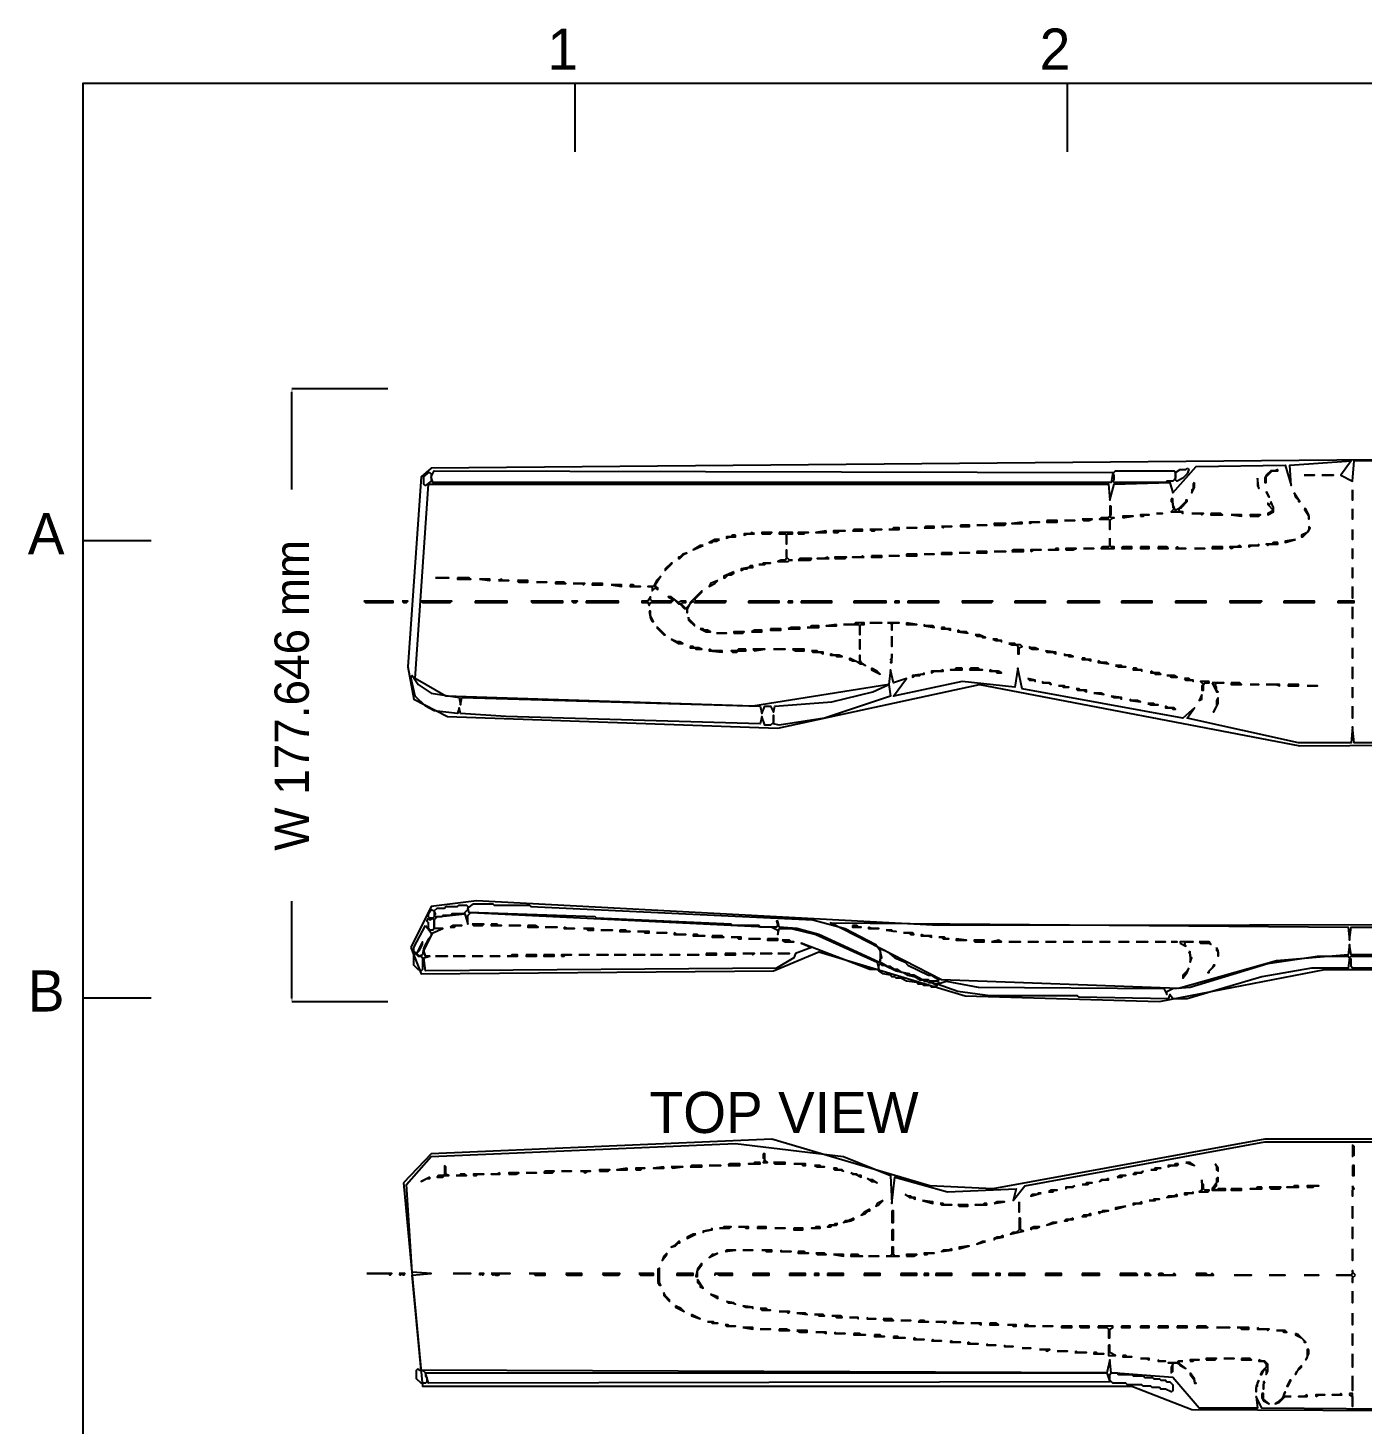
# Model space of a CAD drawing. Header units: millimetres. Extents: x 1 to 292, y 4 to 209.
# Drawn here: x 1 to 98.2, y 107.3 to 209 of the extents above; entities that cross this region are included whole.
import ezdxf

# ---------------------------------------------------------------- set-up
doc = ezdxf.new("R2010")
doc.units = ezdxf.units.MM
for name, color, linetype in [('BORDER', 7, 'Continuous'), ('DIMENSIONS', 2, 'Continuous'), ('RASTER_TRACE', 7, 'Continuous'), ('TEXT', 7, 'Continuous')]:
    doc.layers.add(name, color=color, linetype=linetype)
doc.dimstyles.get("Standard").update_dxf_attribs({"dimtxt": 2.5, "dimasz": 2.5, "dimexe": 1.25, "dimexo": 0.625, "dimtad": 1, "dimtxsty": 'Standard', "dimcen": 2.5, "dimazin": 3, "dimtfac": 1, "dimtmove": 0, "dimatfit": 3, "dimarcsym": 0})

# ---------------------------------------------------------------- blocks, each defined once
blk = doc.blocks.new('_CLOSEDFILLED')
at = {"color": 0, "linetype": 'ByBlock'}
blk.add_solid([(-1, 0.16), (0, 0), (-1, -0.16)], dxfattribs=at)
blk = doc.blocks.new('*D2')
for p, q in [((27.24975, 182.7315), (20.24975, 182.7315)), ((20.24975, 175.3875), (20.24975, 182.4815)), ((20.24975, 138.2935), (20.24975, 145.3875)), ((27.24975, 138.0435), (20.24975, 138.0435))]:
    blk.add_line(p, q)
at = {"layer": 'Defpoints'}
for p in [(27.24975, 182.7315), (20.24975, 138.0435), (27.24975, 138.0435)]:
    blk.add_point(p, dxfattribs=at)
at = {"layer": 'DIMENSIONS', "xscale": 0.25, "yscale": 0.25}
for p, rotation in [((20.24975, 182.7315), 90), ((20.24975, 138.0435), 270)]:
    blk.add_blockref('_CLOSEDFILLED', p, dxfattribs=dict(at, rotation=rotation))
at = {"layer": 'DIMENSIONS', "insert": (20.24975, 160.3875), "char_height": 2.5, "attachment_point": 5, "rotation": 90}
blk.add_mtext('W 177.646 mm', dxfattribs=at)

msp = doc.modelspace()

# ---------------------------------------------------------------- linework, layer by layer
at = {"layer": 'BORDER'}
for p, q in [((40.875, 205), (40.875, 200)), ((76.75, 205), (76.75, 200)), ((5, 171.667), (10, 171.667)), ((5, 138.333), (10, 138.333))]:
    msp.add_line(p, q, dxfattribs=at)
msp.add_lwpolyline([(5, 5), (292, 5), (292, 205), (5, 205), (5, 5)], dxfattribs=at)
at = {"layer": 'RASTER_TRACE'}
for points in [[(28.699, 162.462), (29.126, 160.117), (31.577, 158.837), (55.666, 157.985), (70.376, 161.182), (93.719, 156.706), (207.023, 157.452), (208.089, 173.867), (206.704, 176.638), (204.145, 177.704), (183.893, 177.704), (172.915, 173.334), (168.651, 173.014), (153.729, 175.572), (146.8, 177.704), (115.996, 177.704), (115.889, 179.303), (115.676, 177.704), (30.405, 176.958), (29.659, 176.318)], [(30.298, 176.638), (30.405, 176.531), (30.405, 175.998), (29.978, 175.679), (29.872, 175.785), (29.872, 176.318), (30.192, 176.638)], [(30.405, 176.318), (30.618, 176.744), (80.075, 176.638), (79.969, 175.892), (30.511, 175.892)], [(80.075, 176.531), (80.289, 176.744), (84.552, 176.744), (84.659, 176.638), (84.659, 176.212), (84.446, 175.998), (84.019, 175.998), (83.913, 175.892), (80.182, 175.892), (80.075, 175.998), (80.182, 176.105), (80.182, 176.425)], [(85.511, 176.958), (85.618, 176.851), (85.511, 176.531), (85.192, 176.212), (84.765, 175.998), (84.659, 176.105), (84.659, 176.638), (84.979, 176.851), (85.405, 176.851)], [(90.628, 176.212), (90.628, 175.679), (90.734, 175.465)], [(92.12, 176.851), (91.907, 176.744), (91.587, 176.744), (91.267, 176.425), (91.161, 176.212), (91.161, 175.892), (91.267, 175.892), (91.267, 176.318), (91.694, 176.744), (92.12, 176.744)], [(94.039, 176.425), (94.785, 176.425)], [(95.318, 176.425), (96.17, 176.425)], [(86.044, 175.892), (85.938, 175.785), (85.938, 175.465), (85.831, 175.359), (85.831, 175.146), (86.044, 175.572)], [(91.267, 175.252), (91.48, 174.826)], [(93.293, 175.146), (93.399, 174.826), (93.612, 174.613), (93.612, 174.506), (93.719, 174.506)], [(97.556, 175.359), (97.556, 174.613)], [(79.969, 174.186), (79.862, 174.186), (79.862, 173.44), (79.756, 173.334), (79.223, 173.334), (79.116, 173.227), (79.756, 173.227), (79.862, 173.12), (79.862, 172.481), (79.862, 173.12), (80.075, 173.334), (80.182, 173.334), (79.969, 173.334), (79.862, 173.44), (79.969, 173.547)], [(84.339, 174.719), (84.339, 174.506), (84.446, 174.4), (84.446, 174.08), (84.552, 173.973), (84.339, 173.76), (85.085, 173.76), (85.192, 173.653), (85.192, 173.76), (84.979, 173.76), (84.872, 173.973), (85.085, 174.08), (85.511, 174.506), (85.511, 174.613), (85.405, 174.613), (85.405, 174.506), (84.872, 173.973), (84.659, 173.867), (84.446, 174.293), (84.446, 174.719)], [(91.587, 174.506), (91.587, 174.4), (91.48, 174.293), (91.374, 174.4), (91.374, 174.293), (91.8, 173.867), (91.374, 173.653), (91.374, 173.547), (91.8, 173.76), (91.8, 174.08)], [(75.279, 173.12), (75.279, 173.014), (76.025, 173.014), (76.025, 173.12)], [(76.558, 173.12), (77.304, 173.12)], [(77.837, 173.227), (77.944, 173.12), (78.37, 173.12), (78.583, 173.227)], [(80.822, 173.334), (81.568, 173.44), (80.822, 173.44)], [(82.101, 173.44), (82.314, 173.44), (82.42, 173.547), (82.74, 173.547), (82.101, 173.547)], [(83.273, 173.653), (83.699, 173.653)], [(85.831, 173.653), (86.471, 173.653), (86.577, 173.547), (86.684, 173.653)], [(87.217, 173.653), (87.217, 173.547), (88.07, 173.547), (87.963, 173.653)], [(88.709, 173.547), (89.455, 173.44), (89.455, 173.547)], [(90.095, 173.44), (90.734, 173.44), (90.841, 173.547), (90.095, 173.547)], [(94.039, 173.973), (94.358, 173.44), (94.358, 173.227), (94.358, 173.547), (94.145, 173.973)], [(97.556, 173.973), (97.556, 173.227)], [(52.575, 172.055), (52.362, 172.055), (52.256, 171.948), (51.936, 171.948), (51.936, 171.841), (52.149, 171.948), (52.575, 171.948)], [(53.961, 172.161), (53.748, 172.268), (53.641, 172.161), (53.215, 172.161), (53.215, 172.055), (53.428, 172.161)], [(54.494, 172.161), (55.134, 172.161), (55.24, 172.268), (54.494, 172.268)], [(55.773, 172.268), (55.773, 172.161), (56.199, 172.161), (56.306, 172.055), (56.306, 171.415), (56.306, 172.055), (56.413, 172.161), (56.732, 172.161), (56.732, 172.268)], [(57.159, 172.161), (57.585, 172.161), (57.692, 172.268), (57.905, 172.268), (57.159, 172.268)], [(59.184, 172.374), (58.438, 172.268), (59.184, 172.268)], [(59.717, 172.268), (60.037, 172.268), (60.143, 172.374), (60.57, 172.374), (59.717, 172.374)], [(61.103, 172.374), (61.849, 172.374), (61.849, 172.481), (61.209, 172.481)], [(62.382, 172.481), (62.488, 172.374), (62.701, 172.374), (62.808, 172.481), (63.234, 172.481)], [(63.767, 172.481), (64.513, 172.481), (64.513, 172.587), (64.087, 172.587), (63.98, 172.481)], [(65.046, 172.587), (65.792, 172.587)], [(66.325, 172.587), (67.072, 172.587), (67.072, 172.694), (66.432, 172.694)], [(67.604, 172.694), (67.711, 172.587), (67.818, 172.694), (68.351, 172.694)], [(68.99, 172.801), (68.99, 172.694), (69.63, 172.694), (69.63, 172.801)], [(70.163, 172.801), (70.909, 172.801)], [(71.442, 172.801), (72.188, 172.801), (72.294, 172.907), (71.442, 172.907)], [(73.467, 173.014), (72.721, 172.907), (73.467, 172.907)], [(74, 172.907), (74.213, 173.014), (74.746, 173.014), (74, 173.014)], [(94.358, 172.694), (94.358, 172.481), (94.252, 172.268), (93.825, 172.055), (93.825, 171.948), (93.932, 171.948), (94.358, 172.374), (94.465, 172.587)], [(97.556, 172.481), (97.556, 171.735)], [(50.23, 171.308), (50.017, 171.308), (49.484, 170.989)], [(51.403, 171.735), (51.083, 171.735), (50.657, 171.522), (50.87, 171.522), (50.977, 171.628), (51.19, 171.628)], [(76.132, 171.095), (75.918, 171.095), (75.812, 170.989), (75.386, 170.989), (76.132, 170.989)], [(76.665, 170.989), (77.198, 170.989), (77.411, 171.095), (76.665, 171.095)], [(77.944, 171.095), (78.69, 171.095)], [(79.862, 171.841), (79.862, 171.308), (79.756, 171.202), (79.329, 171.202), (79.223, 171.095), (80.182, 171.095), (80.182, 171.202), (79.969, 171.202), (79.862, 171.308)], [(80.715, 171.095), (81.461, 171.095), (81.461, 171.202), (80.822, 171.202)], [(82.101, 171.202), (82.101, 171.095), (82.74, 171.095), (82.74, 171.202)], [(83.38, 171.202), (83.38, 171.095), (84.126, 171.095), (84.019, 171.202)], [(84.659, 171.095), (85.405, 171.095), (84.872, 171.095), (84.765, 171.202)], [(86.044, 171.095), (86.791, 171.095)], [(87.324, 171.202), (87.324, 171.095), (88.07, 171.095), (88.07, 171.202)], [(89.455, 171.202), (89.349, 171.308), (89.136, 171.202), (88.603, 171.202), (88.709, 171.095), (88.922, 171.202)], [(90.734, 171.415), (90.628, 171.308), (89.988, 171.308), (89.988, 171.202), (90.201, 171.308), (90.734, 171.308)], [(92.12, 171.522), (91.8, 171.522), (91.694, 171.415), (91.267, 171.415), (91.374, 171.308), (91.48, 171.415), (92.12, 171.415)], [(93.399, 171.735), (92.653, 171.628), (92.653, 171.522)], [(97.556, 171.095), (97.556, 170.349)], [(47.992, 170.029), (47.885, 170.029), (47.459, 169.603), (47.459, 169.496)], [(49.058, 170.775), (48.738, 170.669), (48.525, 170.456), (48.418, 170.456), (48.418, 170.349), (48.525, 170.349), (48.845, 170.669)], [(54.281, 169.923), (54.707, 169.923), (54.814, 170.029), (55.134, 170.029), (54.601, 170.029), (54.494, 169.923)], [(56.732, 170.243), (56.519, 170.243), (56.306, 170.456), (56.306, 170.989), (56.306, 170.349), (56.199, 170.243), (55.88, 170.243), (55.666, 170.136), (56.413, 170.136), (56.519, 170.243)], [(57.159, 170.243), (58.011, 170.243), (58.118, 170.349), (57.265, 170.349)], [(59.397, 170.349), (59.291, 170.456), (59.077, 170.349), (58.544, 170.349)], [(59.823, 170.349), (60.57, 170.349), (60.676, 170.456), (59.823, 170.456)], [(61.955, 170.456), (61.849, 170.562), (61.742, 170.456), (61.103, 170.456)], [(62.488, 170.562), (62.488, 170.456), (63.234, 170.456), (63.234, 170.562)], [(63.767, 170.562), (64.513, 170.562)], [(65.046, 170.669), (65.046, 170.562), (65.792, 170.562), (65.792, 170.669)], [(66.325, 170.669), (67.072, 170.669)], [(67.604, 170.775), (67.604, 170.669), (68.351, 170.669), (68.351, 170.775)], [(68.884, 170.775), (69.63, 170.775)], [(70.163, 170.882), (70.163, 170.775), (70.909, 170.775), (70.909, 170.882)], [(71.442, 170.882), (72.294, 170.882)], [(72.721, 170.882), (73.573, 170.882), (73.573, 170.989), (72.827, 170.989)], [(74.106, 170.882), (74.32, 170.989), (74.853, 170.989), (74.106, 170.989)], [(47.139, 169.07), (46.82, 168.75), (46.606, 168.324), (46.18, 168.324), (46.393, 168.324), (46.5, 168.217), (46.5, 168.004), (46.713, 168.217), (46.926, 168.111), (46.926, 168.217), (46.82, 168.217), (46.713, 168.431)], [(52.469, 169.39), (51.723, 169.07), (51.723, 168.963), (51.829, 168.963), (52.042, 169.177), (52.256, 169.177), (52.469, 169.283)], [(53.854, 169.816), (53.641, 169.816), (53.535, 169.71), (53.002, 169.603), (53.002, 169.496), (53.215, 169.603), (53.428, 169.603), (53.535, 169.71), (53.854, 169.71)], [(97.556, 169.71), (97.556, 168.963)], [(30.725, 168.963), (31.684, 168.963)], [(32.323, 168.963), (32.323, 168.857), (33.283, 168.857), (33.176, 168.963)], [(33.922, 168.857), (34.668, 168.75), (34.668, 168.857)], [(35.308, 168.75), (36.054, 168.75), (35.628, 168.75), (35.521, 168.857)], [(36.694, 168.75), (36.8, 168.644), (37.44, 168.644), (37.44, 168.75)], [(38.079, 168.644), (38.825, 168.644)], [(39.465, 168.644), (39.465, 168.537), (40.211, 168.537), (40.104, 168.644)], [(40.744, 168.537), (41.383, 168.537), (41.49, 168.431), (41.597, 168.537)], [(42.13, 168.537), (42.13, 168.431), (42.876, 168.431), (42.876, 168.537)], [(43.515, 168.431), (44.261, 168.324), (44.261, 168.431)], [(44.901, 168.431), (44.901, 168.324), (45.647, 168.324), (45.221, 168.324), (45.114, 168.431)], [(51.936, 167.258), (49.697, 167.258), (49.591, 167.365), (50.124, 167.898), (50.124, 168.004), (49.271, 167.151), (49.271, 167.045), (48.951, 166.725), (48.632, 167.045), (48.738, 167.151), (48.951, 167.151), (48.951, 167.258), (48.632, 167.258), (48.418, 167.151), (47.885, 167.578), (47.672, 167.578), (47.992, 167.365), (47.885, 167.258), (46.5, 167.258), (46.393, 167.365), (46.393, 167.578), (46.18, 167.258), (45.754, 167.258), (45.754, 167.151), (46.18, 167.151), (46.287, 166.938), (46.393, 167.151), (47.885, 167.151), (48.099, 167.365), (48.418, 167.045), (48.525, 167.045), (48.845, 166.725), (48.951, 166.725), (49.058, 166.618), (49.058, 166.405), (49.058, 166.618), (49.271, 167.045), (49.484, 167.258), (49.591, 167.151), (51.829, 167.151)], [(51.296, 168.75), (50.763, 168.537), (50.657, 168.324), (51.083, 168.537)], [(97.556, 168.324), (97.556, 167.471)], [(25.502, 167.258), (25.608, 167.151), (27.633, 167.151), (27.633, 167.258)], [(28.273, 167.258), (28.38, 167.151), (28.593, 167.151), (28.699, 167.258)], [(29.659, 167.258), (29.765, 167.151), (31.79, 167.151), (31.897, 167.258)], [(33.602, 167.258), (33.602, 167.151), (35.947, 167.151), (35.947, 167.258)], [(37.653, 167.258), (37.759, 167.151), (39.998, 167.151), (39.998, 167.258)], [(40.637, 167.258), (40.744, 167.151), (40.957, 167.151), (41.064, 167.258)], [(41.703, 167.258), (41.703, 167.151), (44.048, 167.151), (44.048, 167.258)], [(53.535, 167.258), (53.535, 167.151), (55.773, 167.151), (55.773, 167.258)], [(56.413, 167.258), (56.413, 167.151), (56.732, 167.151), (56.732, 167.258)], [(57.372, 167.258), (57.372, 167.151), (59.61, 167.151), (59.61, 167.258)], [(61.209, 167.258), (61.209, 167.151), (63.554, 167.151), (63.554, 167.258)], [(64.194, 167.258), (64.194, 167.151), (64.513, 167.151), (64.513, 167.258)], [(65.153, 167.258), (65.153, 167.151), (67.391, 167.151), (67.391, 167.258)], [(69.097, 167.151), (71.229, 167.151), (71.335, 167.258), (69.097, 167.258)], [(72.934, 167.258), (72.934, 167.151), (75.172, 167.151), (75.172, 167.258)], [(76.771, 167.258), (76.771, 167.151), (79.116, 167.151), (79.116, 167.258)], [(80.715, 167.258), (80.715, 167.151), (82.953, 167.151), (82.953, 167.258)], [(84.659, 167.258), (84.659, 167.151), (86.897, 167.151), (86.897, 167.258)], [(88.603, 167.151), (90.841, 167.151), (90.948, 167.258), (88.603, 167.258)], [(92.546, 167.258), (92.546, 167.151), (94.785, 167.151), (94.785, 167.258)], [(96.49, 167.258), (96.49, 167.151), (97.663, 167.151), (97.663, 167.258)], [(46.287, 166.512), (46.393, 165.979), (46.5, 165.766), (46.606, 165.766), (46.393, 166.192), (46.393, 166.512)], [(49.165, 166.086), (49.165, 165.872), (49.591, 165.446), (49.591, 165.553), (49.165, 165.979)], [(97.556, 166.832), (97.556, 165.979)], [(46.82, 165.339), (47.353, 164.806), (47.459, 164.806), (46.926, 165.339)], [(50.017, 165.233), (50.444, 165.02), (50.763, 165.02), (50.55, 165.126), (50.337, 165.126), (50.23, 165.233)], [(51.19, 164.913), (51.936, 164.913)], [(52.469, 164.913), (53.108, 164.913), (53.215, 165.02), (52.469, 165.02)], [(53.748, 165.02), (54.494, 165.02), (54.494, 165.126), (53.961, 165.126)], [(55.134, 165.233), (55.134, 165.126), (55.88, 165.126), (55.88, 165.233)], [(56.413, 165.233), (57.265, 165.233), (57.265, 165.339), (56.626, 165.339)], [(57.798, 165.339), (58.651, 165.339), (58.651, 165.446), (58.118, 165.446), (58.011, 165.339)], [(59.93, 165.553), (59.184, 165.446), (59.93, 165.446)], [(60.463, 165.553), (61.529, 165.553), (61.635, 165.446), (61.635, 164.806), (61.635, 165.446), (61.742, 165.553), (61.955, 165.553), (61.955, 165.659), (61.316, 165.659), (61.209, 165.553)], [(62.382, 165.659), (63.234, 165.659)], [(63.661, 165.659), (63.874, 165.659), (63.98, 165.553), (63.98, 165.126), (63.98, 165.553), (64.087, 165.659), (64.513, 165.659)], [(65.046, 165.659), (65.046, 165.553), (65.792, 165.553)], [(66.325, 165.553), (66.325, 165.446), (67.072, 165.339), (66.965, 165.446), (66.432, 165.446)], [(67.604, 165.339), (67.604, 165.233), (68.031, 165.233), (68.244, 165.126), (68.244, 165.233), (67.924, 165.233), (67.818, 165.339)], [(68.777, 165.126), (68.777, 165.02), (69.523, 164.913), (69.416, 165.02), (68.99, 165.02)], [(97.556, 165.339), (97.556, 164.593)], [(47.885, 164.487), (48.418, 164.167), (48.738, 164.167), (48.525, 164.274), (48.312, 164.274)], [(49.271, 163.954), (49.271, 163.847), (49.591, 163.847), (49.697, 163.741), (50.124, 163.741), (49.911, 163.847), (49.591, 163.847), (49.484, 163.954)], [(61.635, 164.487), (61.635, 163.741)], [(63.98, 164.7), (63.98, 163.954)], [(70.056, 164.806), (70.163, 164.7), (70.482, 164.7), (70.589, 164.593), (70.802, 164.593), (70.376, 164.806)], [(71.335, 164.487), (71.548, 164.38), (71.868, 164.38), (71.975, 164.274), (71.975, 164.38), (71.761, 164.38), (71.655, 164.487)], [(72.508, 164.167), (72.721, 164.06), (73.041, 164.06), (73.147, 163.954), (73.147, 163.421), (73.254, 163.421), (73.254, 163.847), (73.467, 163.954), (73.36, 164.06), (73.041, 164.06), (72.934, 164.167)], [(74, 163.954), (74, 163.847), (74.213, 163.741), (74.639, 163.741), (74.426, 163.847), (74.106, 163.847)], [(50.657, 163.741), (50.657, 163.634), (51.616, 163.527), (51.616, 163.634), (50.87, 163.634)], [(53.322, 163.741), (52.789, 163.741), (52.682, 163.634), (52.256, 163.634), (52.362, 163.527), (52.682, 163.527), (52.789, 163.634), (53.322, 163.634)], [(53.854, 163.741), (53.961, 163.634), (54.707, 163.741)], [(55.347, 163.741), (56.199, 163.741)], [(56.732, 163.741), (56.946, 163.634), (57.585, 163.634), (57.585, 163.741)], [(58.118, 163.634), (58.225, 163.527), (58.758, 163.527), (58.971, 163.421), (58.971, 163.527), (58.651, 163.527), (58.544, 163.634)], [(59.504, 163.421), (59.504, 163.314), (59.823, 163.314), (59.93, 163.208), (60.356, 163.208), (60.143, 163.314), (59.717, 163.314)], [(60.889, 163.101), (60.889, 162.994), (61.103, 162.888), (61.316, 162.888), (61.635, 162.675), (61.849, 162.675), (62.062, 162.568), (61.742, 162.781), (61.635, 162.994), (61.635, 163.314), (61.635, 162.888), (61.529, 162.781)], [(63.98, 163.421), (63.98, 163.101), (63.874, 162.994), (63.98, 162.888), (63.874, 162.781), (63.98, 162.781)], [(75.172, 163.634), (75.279, 163.527), (75.705, 163.527), (75.918, 163.421), (75.918, 163.527)], [(76.558, 163.421), (76.558, 163.314), (76.771, 163.314), (76.878, 163.208), (77.198, 163.208), (76.984, 163.314), (76.665, 163.314)], [(77.837, 163.101), (77.837, 162.994), (78.263, 162.994), (78.477, 162.888), (78.477, 162.994), (78.157, 162.994), (78.05, 163.101)], [(79.01, 162.888), (79.01, 162.781), (79.756, 162.675), (79.649, 162.781), (79.223, 162.781)], [(97.556, 163.847), (97.556, 163.101)], [(62.488, 162.355), (62.488, 162.248), (63.128, 161.929), (62.915, 162.142)], [(66.325, 162.035), (66.219, 161.929), (65.473, 161.822), (65.473, 161.715), (65.686, 161.822), (66.006, 161.822), (66.112, 161.929), (66.325, 161.929)], [(67.711, 162.248), (67.498, 162.142), (66.858, 162.142), (66.858, 162.035), (67.072, 162.142), (67.711, 162.142)], [(69.097, 162.355), (68.67, 162.355), (68.564, 162.248), (68.244, 162.248), (69.097, 162.248)], [(69.63, 162.248), (70.589, 162.248), (70.376, 162.248), (70.269, 162.355), (69.736, 162.355)], [(71.122, 162.248), (71.122, 162.142), (71.548, 162.142), (71.655, 162.035), (71.975, 162.035), (71.761, 162.142), (71.335, 162.142)], [(80.289, 162.568), (80.502, 162.462), (81.035, 162.462), (80.822, 162.462), (80.715, 162.568)], [(81.568, 162.355), (81.568, 162.248), (82.101, 162.248), (82.207, 162.142), (82.207, 162.248), (81.887, 162.248), (81.781, 162.355)], [(82.847, 162.142), (82.847, 162.035), (83.06, 162.035), (83.167, 161.929), (83.593, 161.929), (83.486, 162.035), (83.06, 162.035)], [(97.556, 162.462), (97.556, 161.609)], [(28.913, 161.715), (29.019, 161.822), (29.445, 161.182), (30.405, 160.543), (32.43, 160.223), (32.537, 159.69), (32.643, 160.223), (54.387, 159.584), (54.494, 159.051), (54.707, 159.584), (55.134, 159.584), (55.347, 159.157), (55.453, 159.584), (59.61, 159.903), (62.595, 160.649), (63.767, 161.182), (63.874, 160.33), (59.077, 158.731), (55.773, 158.198), (55.347, 158.305), (55.347, 158.944), (55.347, 158.411), (55.134, 158.198), (54.707, 158.198), (54.494, 158.837), (54.387, 158.305), (35.841, 158.837), (32.537, 159.051), (32.43, 159.477), (32.323, 159.051), (30.618, 159.264), (29.978, 159.584), (29.232, 160.33)], [(73.893, 161.609), (74, 161.502), (74.32, 161.502), (74.426, 161.396), (74.426, 161.502)], [(74.959, 161.396), (74.959, 161.289), (75.386, 161.289), (75.599, 161.182), (75.492, 161.289), (75.066, 161.289)], [(76.132, 161.076), (76.345, 161.076), (76.451, 160.969), (76.878, 160.969), (76.665, 160.969), (76.558, 161.076)], [(77.411, 160.863), (77.517, 160.756), (77.944, 160.756), (78.157, 160.649), (78.157, 160.756), (77.73, 160.756), (77.624, 160.863)], [(84.019, 161.822), (84.232, 161.822), (84.339, 161.715), (84.765, 161.715), (84.552, 161.822)], [(85.298, 161.609), (85.405, 161.502), (85.831, 161.502), (85.938, 161.396), (85.938, 161.502), (85.725, 161.502), (85.618, 161.609)], [(87.11, 161.396), (86.471, 161.396), (86.684, 161.182), (86.577, 161.076), (86.577, 160.756), (86.684, 160.756), (86.684, 161.182), (86.791, 161.289), (87.11, 161.289)], [(87.324, 161.289), (87.643, 160.649), (87.75, 160.649), (87.643, 160.756), (87.643, 160.969), (87.537, 161.182), (87.643, 161.289), (88.176, 161.289)], [(88.709, 161.289), (88.709, 161.182), (89.455, 161.182), (89.349, 161.289)], [(90.095, 161.182), (90.734, 161.182)], [(91.267, 161.182), (92.013, 161.182), (92.227, 161.076), (92.227, 161.182)], [(92.866, 161.182), (92.866, 161.076), (93.612, 161.076), (93.612, 161.182)], [(94.252, 161.076), (94.998, 161.076)], [(97.556, 160.969), (97.556, 160.223)], [(78.69, 160.543), (79.436, 160.436), (79.223, 160.543)], [(79.969, 160.33), (80.182, 160.223), (80.608, 160.223), (80.715, 160.117), (80.715, 160.223)], [(81.355, 160.117), (81.355, 160.01), (82.101, 159.903), (81.887, 160.01), (81.461, 160.01)], [(86.577, 160.436), (86.364, 160.01), (86.577, 160.117)], [(87.75, 160.223), (87.643, 160.01), (87.643, 159.584), (87.43, 159.157), (87.75, 159.797)], [(82.634, 159.797), (82.847, 159.69), (83.38, 159.69), (83.167, 159.69), (83.06, 159.797)], [(83.913, 159.584), (83.913, 159.477), (84.339, 159.477), (84.446, 159.37), (84.659, 159.37), (84.552, 159.477), (84.126, 159.477)], [(97.556, 159.584), (97.556, 158.731)], [(28.913, 141.996), (29.659, 140.078), (55.347, 140.291), (58.651, 141.677), (69.31, 138.479), (83.486, 138.053), (95.531, 140.398), (114.077, 140.398), (115.783, 139.438), (144.669, 140.398), (150.531, 138.479), (207.876, 139.225), (207.769, 144.341), (206.917, 144.981), (185.492, 144.981), (177.605, 142.742), (157.992, 143.702), (67.391, 143.595), (33.709, 145.407), (30.405, 144.981)], [(29.872, 141.783), (30.511, 143.062), (31.258, 143.382), (30.618, 143.382), (30.618, 144.022), (30.831, 144.235), (32.856, 144.448), (33.07, 143.702), (33.07, 144.341), (33.283, 144.554), (55.24, 143.489), (55.666, 143.275), (55.666, 142.956), (55.773, 143.382), (56.626, 143.382), (58.438, 142.956), (62.915, 140.93), (63.021, 140.398), (62.382, 140.398), (57.372, 142.316), (58.118, 141.996), (56.946, 141.57), (56.839, 141.25), (55.56, 140.504), (29.978, 140.291), (29.872, 141.25), (30.298, 141.357), (29.978, 141.357)], [(30.405, 144.768), (30.618, 144.661), (30.618, 144.235), (30.511, 144.128), (30.298, 144.128), (30.192, 144.235), (30.192, 144.448)], [(33.07, 144.981), (33.07, 144.768), (32.75, 144.448), (31.897, 144.448), (31.79, 144.341), (31.258, 144.341), (31.151, 144.235), (30.725, 144.235), (30.618, 144.341), (30.725, 144.448), (30.618, 144.661), (30.831, 144.874), (31.364, 144.874), (31.471, 144.981), (32.323, 144.981), (32.43, 145.087), (32.963, 145.087)], [(33.07, 144.874), (33.496, 145.194), (34.882, 145.194), (34.988, 145.087), (37.546, 145.087), (37.653, 144.981), (58.225, 144.022), (60.57, 143.382), (62.808, 142.21), (63.128, 141.783), (63.128, 141.037), (63.021, 140.93), (58.651, 142.956), (57.052, 143.382), (55.773, 143.489), (55.666, 143.915), (55.56, 143.915), (55.666, 143.595), (55.56, 143.489), (54.387, 143.489), (54.281, 143.595), (52.362, 143.595), (52.256, 143.702), (42.449, 144.128), (42.343, 144.235), (33.176, 144.554)], [(29.978, 143.595), (30.405, 143.062), (30.405, 142.849), (30.192, 142.636), (29.872, 141.996), (29.765, 141.463), (29.552, 141.357), (29.339, 141.57), (29.552, 141.783), (29.765, 142.21), (29.765, 142.423), (29.339, 141.57), (29.126, 141.677), (29.126, 141.996)], [(30.192, 144.128), (30.298, 144.022), (30.511, 144.128), (30.618, 144.022), (30.618, 143.382), (30.511, 143.275), (30.298, 143.275), (30.192, 143.382), (30.192, 143.808), (30.085, 143.915)], [(31.79, 143.489), (32.11, 143.489), (32.217, 143.595), (32.643, 143.595), (32.004, 143.595)], [(33.389, 143.702), (33.496, 143.595), (34.135, 143.595), (34.242, 143.702)], [(34.775, 143.702), (34.775, 143.595), (35.521, 143.595), (35.308, 143.595), (35.201, 143.702)], [(36.054, 143.595), (36.907, 143.595)], [(37.44, 143.595), (37.44, 143.489), (38.186, 143.489), (37.973, 143.595)], [(61.103, 143.595), (61.103, 143.489), (61.742, 143.489), (61.529, 143.489), (61.422, 143.595)], [(38.719, 143.489), (39.571, 143.489)], [(40.104, 143.489), (40.104, 143.382), (40.851, 143.382), (40.318, 143.382)], [(41.49, 143.382), (41.703, 143.382), (41.81, 143.275), (42.236, 143.275), (42.236, 143.382)], [(42.769, 143.275), (43.622, 143.275)], [(44.155, 143.275), (44.155, 143.169), (44.901, 143.169), (44.688, 143.169), (44.581, 143.275)], [(45.434, 143.169), (45.86, 143.169), (45.967, 143.062), (46.287, 143.062), (46.287, 143.169)], [(46.82, 143.062), (47.566, 143.062)], [(48.099, 143.062), (48.099, 142.956), (48.951, 142.956), (48.312, 142.956)], [(49.484, 142.956), (49.484, 142.849), (50.337, 142.849), (49.911, 142.849), (49.804, 142.956)], [(50.87, 142.849), (50.87, 142.742), (51.723, 142.742), (51.616, 142.849)], [(52.256, 142.742), (52.682, 142.742), (52.789, 142.636), (53.002, 142.636), (53.002, 142.742)], [(53.535, 142.636), (54.387, 142.636)], [(54.92, 142.636), (54.92, 142.529), (55.666, 142.529), (55.666, 142.636)], [(55.986, 142.529), (56.199, 142.423), (56.839, 142.423), (56.626, 142.423), (56.519, 142.529)], [(62.275, 143.489), (62.275, 143.382), (63.021, 143.382), (62.488, 143.382)], [(63.554, 143.275), (64.3, 143.169), (64.087, 143.169), (63.98, 143.275)], [(64.833, 143.062), (65.26, 143.062), (65.366, 142.956), (65.579, 142.956), (65.473, 143.062)], [(66.112, 142.956), (66.112, 142.849), (66.645, 142.849), (66.858, 142.742), (66.858, 142.849), (66.325, 142.849)], [(67.391, 142.742), (67.604, 142.742), (67.711, 142.636), (68.137, 142.636), (67.924, 142.636), (67.818, 142.742)], [(68.67, 142.636), (68.67, 142.529), (69.416, 142.529)], [(69.949, 142.529), (70.056, 142.423), (70.696, 142.423), (70.696, 142.529)], [(71.229, 142.423), (71.975, 142.423), (71.761, 142.529)], [(29.232, 141.57), (29.445, 141.357), (29.659, 141.357), (29.765, 141.25), (29.765, 140.398), (29.659, 140.291), (29.445, 140.398), (29.126, 140.717), (29.126, 141.463)], [(50.444, 141.57), (50.444, 141.463), (51.19, 141.463), (51.19, 141.57)], [(51.829, 141.57), (51.829, 141.463), (52.575, 141.463), (52.575, 141.57)], [(53.108, 141.57), (53.748, 141.57), (53.854, 141.463), (53.961, 141.57)], [(54.387, 141.57), (55.24, 141.57)], [(55.666, 141.57), (56.519, 141.57)], [(63.128, 141.783), (63.234, 141.89), (63.661, 141.677), (64.194, 141.25), (64.94, 140.93), (65.153, 140.717), (66.645, 139.971), (66.858, 139.971), (67.391, 139.651), (67.285, 139.545), (66.752, 139.545), (66.645, 139.651), (66.219, 139.651), (65.579, 139.971), (65.366, 139.971), (65.26, 140.078), (64.727, 140.184), (64.407, 140.398), (64.194, 140.398), (63.874, 140.611), (63.661, 140.611), (63.128, 140.93), (63.128, 141.144), (63.234, 141.25)], [(72.508, 142.423), (73.36, 142.423)], [(73.893, 142.423), (74.639, 142.423)], [(75.172, 142.423), (75.918, 142.423)], [(76.451, 142.423), (77.198, 142.423)], [(77.837, 142.423), (78.583, 142.423)], [(79.116, 142.423), (79.862, 142.423)], [(80.502, 142.423), (81.248, 142.423)], [(81.781, 142.423), (82.634, 142.423)], [(83.167, 142.423), (83.913, 142.423)], [(84.339, 142.423), (84.765, 142.423)], [(84.979, 142.316), (85.405, 142.103), (85.298, 142.21), (85.405, 142.423), (85.938, 142.423), (84.979, 142.423)], [(85.618, 141.677), (85.725, 141.463), (85.725, 140.93), (85.831, 141.25), (85.725, 141.357), (85.725, 141.677)], [(86.364, 142.423), (86.471, 142.316), (87.11, 142.316), (87.217, 142.21), (87.11, 142.423)], [(87.643, 141.996), (87.643, 141.783), (87.75, 141.677), (87.75, 141.357), (87.75, 141.783)], [(30.725, 141.357), (31.577, 141.357)], [(32.004, 141.357), (32.856, 141.357)], [(33.389, 141.357), (34.135, 141.357)], [(34.668, 141.357), (35.414, 141.357)], [(35.947, 141.357), (36.694, 141.357), (36.694, 141.463), (36.267, 141.463), (36.161, 141.357)], [(37.333, 141.463), (37.333, 141.357), (38.079, 141.357), (38.079, 141.463)], [(38.612, 141.463), (38.612, 141.357), (39.358, 141.357), (39.358, 141.463)], [(39.891, 141.357), (40.104, 141.357), (40.211, 141.463), (40.637, 141.463), (39.891, 141.463)], [(41.17, 141.463), (41.916, 141.463)], [(42.449, 141.463), (43.302, 141.463)], [(43.728, 141.463), (44.581, 141.463)], [(45.114, 141.463), (45.967, 141.463)], [(46.393, 141.463), (47.246, 141.463)], [(47.779, 141.463), (48.525, 141.463)], [(49.058, 141.463), (49.911, 141.463)], [(63.021, 140.717), (63.128, 140.824), (63.234, 140.717), (63.447, 140.717), (64.3, 140.291), (64.833, 140.184), (65.153, 139.971), (65.686, 139.865), (66.006, 139.651), (66.219, 139.651), (66.325, 139.545), (66.539, 139.545), (66.645, 139.438), (66.858, 139.438), (67.285, 139.225), (67.178, 139.118), (66.858, 139.118), (66.752, 139.225), (66.325, 139.225), (66.219, 139.332), (65.899, 139.332), (65.792, 139.438), (65.046, 139.545), (64.62, 139.758), (64.3, 139.758), (64.194, 139.865), (63.98, 139.865), (63.874, 139.971), (63.341, 140.078), (63.021, 140.291)], [(97.343, 141.25), (97.236, 140.504), (94.572, 140.504), (90.948, 139.865), (85.511, 138.266), (84.446, 138.266), (84.232, 138.585), (84.126, 138.266), (77.624, 138.372), (77.517, 138.479), (71.122, 138.479), (68.777, 138.799), (67.285, 139.332), (67.924, 139.545), (70.269, 139.118), (83.806, 139.012), (84.019, 138.585), (84.019, 138.799), (84.446, 139.012), (85.725, 139.118), (91.374, 140.824), (94.998, 141.357), (97.236, 141.357)], [(85.618, 140.504), (85.511, 140.291), (85.192, 139.971), (85.192, 139.758), (85.511, 140.184)], [(87.537, 140.717), (87.43, 140.717), (87.324, 140.504), (87.004, 140.184), (87.11, 140.184), (87.11, 140.291)], [(66.965, 139.438), (67.072, 139.545), (67.285, 139.545), (67.391, 139.438), (67.285, 139.332), (67.072, 139.332)], [(28.38, 124.835), (29.765, 110.02), (81.461, 110.02), (85.831, 108.314), (147.973, 107.994), (170.57, 111.725), (180.909, 107.568), (204.145, 107.461), (205.851, 108.208), (207.343, 110.552), (207.343, 126.647), (206.704, 127.287), (115.783, 128.033), (115.676, 129.419), (115.57, 128.033), (91.161, 128.033), (71.335, 124.409), (66.752, 124.622), (55.24, 128.033), (30.405, 126.967)], [(97.556, 127.607), (97.556, 126.754), (97.663, 126.861), (97.663, 127.5)], [(54.387, 126.328), (53.961, 126.328), (53.854, 126.221), (53.535, 126.221), (54.387, 126.221)], [(54.601, 126.967), (54.601, 126.647), (54.707, 126.541), (54.601, 126.328), (54.92, 126.328), (54.707, 126.434), (54.707, 126.967)], [(55.347, 126.328), (55.453, 126.221), (56.199, 126.221), (56.199, 126.328)], [(85.405, 126.328), (86.044, 126.115), (85.725, 126.328)], [(30.298, 125.262), (29.659, 124.942), (30.085, 125.155), (30.298, 125.155)], [(31.364, 126.115), (31.364, 125.475), (31.258, 125.368), (30.938, 125.368), (30.831, 125.262), (31.258, 125.262), (31.364, 125.368), (31.684, 125.368), (31.471, 125.475), (31.471, 126.008)], [(32.217, 125.368), (32.963, 125.368), (32.856, 125.475), (32.537, 125.475), (32.43, 125.368)], [(33.496, 125.368), (33.709, 125.368), (33.816, 125.475), (34.242, 125.475), (33.496, 125.475)], [(35.414, 125.582), (35.201, 125.475), (34.775, 125.475), (35.414, 125.475)], [(36.054, 125.475), (36.587, 125.475), (36.8, 125.582), (36.054, 125.582)], [(37.333, 125.582), (38.079, 125.582)], [(38.612, 125.582), (39.252, 125.582), (39.358, 125.688), (38.719, 125.688)], [(39.891, 125.688), (40.637, 125.688)], [(41.277, 125.688), (41.49, 125.688), (41.597, 125.582), (41.81, 125.688), (42.023, 125.688)], [(42.663, 125.688), (43.302, 125.688), (43.409, 125.795), (42.663, 125.795)], [(44.688, 125.901), (43.942, 125.795), (44.688, 125.795)], [(45.327, 125.795), (45.647, 125.795), (45.754, 125.901), (45.967, 125.901), (45.327, 125.901)], [(47.353, 126.008), (46.606, 125.901), (47.353, 125.901)], [(47.885, 126.008), (47.992, 125.901), (48.738, 126.008)], [(49.271, 126.008), (50.124, 126.008), (50.124, 126.115), (49.378, 126.115)], [(50.657, 126.115), (51.509, 126.115)], [(52.042, 126.115), (52.895, 126.115), (52.895, 126.221), (52.149, 126.221)], [(56.839, 126.221), (57.372, 126.221), (57.478, 126.115), (57.692, 126.115), (57.692, 126.221)], [(58.331, 126.115), (58.544, 126.008), (59.077, 126.008), (58.864, 126.008), (58.758, 126.115)], [(59.717, 125.901), (59.823, 125.795), (60.25, 125.795), (60.463, 125.688), (60.356, 125.795), (60.037, 125.795), (59.93, 125.901)], [(60.996, 125.582), (61.103, 125.475), (61.316, 125.475), (61.742, 125.262), (61.742, 125.368), (61.529, 125.368), (61.422, 125.475), (61.209, 125.475)], [(80.395, 125.262), (80.715, 125.262), (80.822, 125.368), (81.035, 125.368), (80.608, 125.368)], [(82.314, 125.688), (82.101, 125.582), (81.674, 125.582), (81.568, 125.475), (81.781, 125.475), (81.887, 125.582), (82.207, 125.582)], [(82.847, 125.795), (83.273, 125.795), (83.38, 125.901), (83.593, 125.901), (83.167, 125.901), (83.06, 125.795)], [(84.872, 126.221), (84.659, 126.221), (84.552, 126.115), (84.126, 126.115), (84.126, 126.008), (84.339, 126.115), (84.765, 126.115)], [(87.75, 125.262), (87.643, 125.155), (87.643, 124.835), (87.324, 124.409), (87.324, 124.303), (88.283, 124.303), (88.283, 124.409), (87.75, 124.409), (87.643, 124.303), (87.43, 124.409), (87.643, 124.622), (87.643, 124.835), (87.75, 124.942)], [(87.537, 126.221), (87.643, 126.008), (87.643, 125.795), (87.75, 125.688), (87.75, 125.901)], [(97.556, 126.115), (97.556, 125.368), (97.663, 125.368), (97.663, 126.115)], [(62.168, 125.155), (62.488, 124.942), (62.701, 124.942), (62.915, 124.835), (62.595, 125.049), (62.382, 125.049)], [(75.386, 124.196), (75.705, 124.196), (75.812, 124.303), (76.025, 124.303), (75.599, 124.303)], [(77.304, 124.622), (77.091, 124.516), (76.665, 124.516), (76.665, 124.409), (76.771, 124.516), (77.198, 124.516)], [(77.837, 124.729), (78.263, 124.729), (78.37, 124.835), (78.583, 124.835), (78.157, 124.835), (78.05, 124.729)], [(79.756, 125.155), (79.542, 125.049), (79.223, 125.049), (79.116, 124.942), (79.329, 125.049), (79.756, 125.049)], [(85.938, 124.196), (85.831, 124.089), (85.298, 124.089), (85.298, 123.983), (85.511, 123.983), (85.618, 124.089), (85.938, 124.089)], [(86.577, 125.049), (86.577, 124.303), (86.364, 124.196), (87.004, 124.196), (87.11, 124.303), (86.791, 124.303), (86.684, 124.409), (86.684, 124.729), (86.577, 124.835)], [(88.709, 124.409), (88.709, 124.303), (89.455, 124.303), (89.455, 124.409)], [(90.948, 124.516), (90.628, 124.516), (90.521, 124.409), (90.095, 124.409), (90.948, 124.409)], [(91.48, 124.516), (91.587, 124.409), (92.227, 124.409), (92.333, 124.516)], [(93.612, 124.622), (93.293, 124.622), (93.186, 124.516), (92.76, 124.516), (93.612, 124.516)], [(94.252, 124.516), (94.678, 124.516), (94.785, 124.622), (95.105, 124.622), (94.252, 124.622)], [(97.556, 124.622), (97.556, 123.876), (97.556, 124.303), (97.663, 124.409)], [(63.341, 123.556), (62.915, 123.343), (62.808, 123.13), (63.021, 123.237)], [(64.94, 123.983), (65.26, 123.77), (65.473, 123.77), (65.686, 123.663), (65.686, 123.77), (65.473, 123.77), (65.366, 123.876), (65.153, 123.876)], [(66.219, 123.556), (66.965, 123.343), (66.965, 123.45)], [(67.498, 123.343), (67.604, 123.237), (68.351, 123.237), (67.818, 123.237), (67.711, 123.343)], [(68.777, 123.237), (68.884, 123.13), (69.523, 123.13), (69.523, 123.237)], [(70.909, 123.343), (70.696, 123.343), (70.589, 123.237), (70.056, 123.237), (70.909, 123.237)], [(71.442, 123.343), (72.188, 123.45), (71.655, 123.45)], [(73.254, 123.45), (73.254, 122.704)], [(74.853, 124.089), (74.639, 124.089), (74.533, 123.983), (74.213, 123.983), (74.106, 123.876)], [(82.207, 123.45), (81.994, 123.343), (81.568, 123.343), (81.568, 123.237), (81.781, 123.343), (82.207, 123.343)], [(82.74, 123.556), (83.167, 123.556), (83.273, 123.663), (83.486, 123.663), (83.06, 123.663), (82.953, 123.556)], [(84.765, 123.983), (84.552, 123.876), (84.126, 123.876), (84.019, 123.77), (84.765, 123.876)], [(61.209, 122.277), (60.783, 122.064), (60.57, 122.064), (60.463, 121.958), (60.996, 122.064), (61.209, 122.171)], [(62.382, 122.917), (61.955, 122.704), (61.742, 122.49), (62.062, 122.597), (62.275, 122.81), (62.382, 122.81)], [(63.98, 122.81), (63.98, 121.958), (64.087, 121.958), (64.087, 122.81)], [(73.36, 122.277), (73.254, 122.277), (73.254, 121.425), (73.041, 121.211), (72.827, 121.211), (72.614, 121.105), (73.573, 121.318), (73.36, 121.425)], [(77.198, 122.277), (76.984, 122.171), (76.665, 122.171), (76.558, 122.064), (76.771, 122.064), (76.878, 122.171), (77.198, 122.171)], [(78.477, 122.597), (78.263, 122.49), (77.944, 122.49), (77.837, 122.384), (78.157, 122.384), (78.263, 122.49), (78.477, 122.49)], [(79.01, 122.704), (79.116, 122.597), (79.223, 122.704), (79.756, 122.81), (79.329, 122.81), (79.223, 122.704)], [(81.035, 123.13), (80.289, 123.023), (80.289, 122.917)], [(97.556, 123.13), (97.556, 122.277)], [(50.87, 121.531), (50.763, 121.425), (50.23, 121.318), (50.23, 121.211), (50.337, 121.318), (50.87, 121.425)], [(51.403, 121.531), (52.149, 121.531), (52.256, 121.638), (51.723, 121.638), (51.616, 121.531)], [(52.789, 121.638), (53.215, 121.638), (53.322, 121.531), (53.535, 121.531), (53.535, 121.638)], [(54.174, 121.638), (54.174, 121.531), (54.814, 121.531), (54.814, 121.638)], [(55.453, 121.531), (56.199, 121.531)], [(56.839, 121.531), (56.839, 121.425), (57.478, 121.425), (57.478, 121.531)], [(58.758, 121.638), (58.438, 121.638), (58.331, 121.531), (58.118, 121.531), (58.758, 121.531)], [(60.037, 121.851), (59.823, 121.851), (59.717, 121.744), (59.397, 121.744), (59.291, 121.638), (59.504, 121.638), (59.61, 121.744), (59.93, 121.744)], [(63.98, 121.425), (63.98, 120.678), (64.087, 120.678), (64.087, 121.425)], [(74.106, 121.425), (74.213, 121.531), (74.533, 121.531), (74.746, 121.638), (74.32, 121.638), (74.106, 121.531)], [(76.025, 121.958), (75.705, 121.958), (75.279, 121.744)], [(97.556, 121.638), (97.556, 120.785)], [(48.525, 120.572), (48.418, 120.572), (48.099, 120.252), (47.885, 120.146), (48.205, 120.252), (48.418, 120.465), (48.525, 120.465)], [(49.697, 121.105), (49.484, 121.105), (49.058, 120.892), (49.058, 120.785)], [(63.554, 119.506), (64.513, 119.506), (64.194, 119.506), (64.087, 119.613), (64.087, 120.146), (63.98, 120.146), (63.98, 119.613), (63.874, 119.506)], [(69.63, 120.252), (68.884, 120.146), (68.884, 120.039)], [(70.802, 120.572), (70.589, 120.572), (70.163, 120.359)], [(72.081, 120.998), (71.868, 120.892), (71.655, 120.892), (71.442, 120.785), (71.442, 120.678), (71.548, 120.785), (72.081, 120.892)], [(47.566, 119.719), (47.353, 119.506), (47.246, 119.186), (47.566, 119.613)], [(51.296, 119.719), (51.083, 119.613), (50.87, 119.613), (50.657, 119.399)], [(51.829, 119.826), (52.575, 119.932), (51.936, 119.932)], [(53.108, 119.932), (53.854, 119.932)], [(54.494, 119.932), (54.707, 119.932), (54.814, 119.826), (55.24, 119.826), (55.24, 119.932)], [(55.88, 119.932), (55.88, 119.826), (56.626, 119.826), (55.986, 119.826)], [(57.159, 119.826), (57.159, 119.719), (57.905, 119.719), (57.692, 119.719), (57.585, 119.826)], [(58.438, 119.719), (58.544, 119.613), (59.184, 119.613), (59.077, 119.719)], [(59.717, 119.613), (60.463, 119.506), (60.463, 119.613)], [(60.996, 119.613), (60.996, 119.506), (61.849, 119.506), (61.635, 119.506), (61.529, 119.613)], [(62.275, 119.506), (63.021, 119.506)], [(65.046, 119.506), (65.579, 119.506), (65.792, 119.613), (65.046, 119.613)], [(66.325, 119.613), (66.539, 119.613), (66.645, 119.719), (67.072, 119.719), (66.325, 119.719)], [(68.351, 120.039), (68.137, 119.932), (67.711, 119.932), (67.604, 119.826), (68.351, 119.932)], [(97.556, 120.039), (97.556, 119.186)], [(25.715, 118.227), (27.314, 118.227), (27.42, 118.12), (27.527, 118.227)], [(28.06, 118.227), (28.166, 118.12), (28.273, 118.227), (28.38, 118.12), (28.486, 118.227)], [(32.004, 118.227), (33.283, 118.227)], [(33.922, 118.12), (34.029, 118.227), (34.135, 118.12), (34.242, 118.227), (33.922, 118.227)], [(34.775, 118.227), (34.882, 118.12), (34.988, 118.227), (35.095, 118.12), (35.308, 118.12), (35.414, 118.227), (36.161, 118.227)], [(37.546, 118.227), (37.866, 118.227), (37.973, 118.12), (38.719, 118.12), (38.719, 118.227)], [(40.211, 118.227), (40.318, 118.12), (41.383, 118.12), (41.383, 118.227)], [(42.876, 118.227), (42.982, 118.12), (44.048, 118.12), (44.155, 118.227)], [(45.54, 118.227), (45.647, 118.12), (46.606, 118.12), (46.606, 118.227)], [(47.033, 118.653), (46.926, 118.547), (46.926, 117.587), (47.033, 117.374), (47.139, 117.374), (47.033, 117.587)], [(48.312, 118.227), (48.312, 118.12), (49.484, 118.12), (49.484, 118.227)], [(50.124, 118.973), (49.804, 118.547), (49.697, 118.014), (49.804, 118.014), (49.804, 118.44), (50.124, 118.866)], [(51.083, 118.227), (51.083, 118.12), (51.19, 118.227), (51.403, 118.12), (52.362, 118.12), (52.362, 118.227)], [(53.854, 118.227), (53.854, 118.12), (55.027, 118.12), (55.027, 118.227)], [(56.519, 118.227), (56.519, 118.12), (57.692, 118.12), (57.692, 118.227)], [(58.331, 118.227), (58.331, 118.12), (58.651, 118.12), (58.651, 118.227)], [(59.291, 118.227), (59.291, 118.12), (60.463, 118.12), (60.463, 118.227)], [(61.955, 118.227), (61.955, 118.12), (63.128, 118.12), (63.128, 118.227)], [(64.62, 118.227), (64.62, 118.12), (65.792, 118.12), (65.792, 118.227)], [(66.325, 118.227), (66.325, 118.12), (66.645, 118.12), (66.645, 118.227)], [(67.178, 118.227), (67.178, 118.12), (68.351, 118.12), (68.351, 118.227)], [(69.843, 118.227), (69.843, 118.12), (71.015, 118.12), (71.015, 118.227)], [(71.548, 118.227), (71.548, 118.12), (71.868, 118.12), (71.868, 118.227)], [(72.508, 118.227), (72.508, 118.12), (73.68, 118.12), (73.68, 118.227)], [(75.172, 118.227), (75.172, 118.12), (76.345, 118.12), (76.345, 118.227)], [(77.837, 118.227), (77.837, 118.12), (79.116, 118.12), (79.116, 118.227)], [(80.608, 118.227), (80.608, 118.12), (81.887, 118.12), (81.781, 118.227)], [(82.42, 118.227), (82.42, 118.12), (82.847, 118.12), (82.74, 118.227)], [(83.38, 118.12), (84.659, 118.12), (84.552, 118.227), (84.446, 118.12), (83.806, 118.12), (83.699, 118.227), (83.486, 118.227)], [(86.151, 118.227), (86.151, 118.12), (87.43, 118.12), (87.324, 118.227), (87.217, 118.12), (87.004, 118.12), (86.897, 118.227)], [(88.922, 118.12), (90.201, 118.12)], [(91.48, 118.12), (92.653, 118.12)], [(94.039, 118.12), (95.105, 118.12)], [(97.769, 118.12), (97.556, 118.334), (97.556, 118.44), (97.556, 118.227), (97.449, 118.12), (96.384, 118.12), (97.449, 118.12), (97.556, 118.014), (97.556, 117.587), (97.556, 117.907)], [(49.804, 117.801), (49.804, 117.587), (50.017, 117.374), (50.017, 117.268), (50.23, 117.161)], [(47.353, 116.841), (47.353, 116.628), (47.779, 116.202), (47.779, 116.308), (47.459, 116.628)], [(50.763, 116.735), (51.296, 116.415), (51.296, 116.521)], [(51.936, 116.202), (52.042, 116.095), (52.362, 116.095), (52.575, 115.989), (52.469, 116.095)], [(97.556, 116.948), (97.556, 116.095)], [(48.205, 115.882), (48.205, 115.775), (48.845, 115.456), (48.632, 115.669)], [(49.378, 115.242), (49.378, 115.136), (50.017, 114.923)], [(53.108, 115.882), (53.322, 115.775), (53.748, 115.775), (53.854, 115.669), (53.854, 115.775)], [(54.387, 115.669), (54.494, 115.562), (55.134, 115.562), (54.92, 115.562), (54.814, 115.669)], [(55.773, 115.456), (56.306, 115.456), (56.413, 115.349), (56.519, 115.456)], [(57.052, 115.349), (57.798, 115.242), (57.692, 115.349)], [(58.331, 115.242), (58.544, 115.242), (58.651, 115.136), (59.077, 115.136), (58.971, 115.242)], [(59.61, 115.136), (59.823, 115.136), (59.93, 115.029), (60.356, 115.029), (60.25, 115.136)], [(60.889, 115.029), (61.422, 115.029), (61.529, 114.923), (61.529, 115.029)], [(62.168, 115.029), (62.168, 114.923), (62.808, 114.923), (62.275, 114.923)], [(97.556, 115.349), (97.556, 114.496)], [(50.55, 114.709), (50.763, 114.709), (50.87, 114.603), (51.296, 114.603), (51.083, 114.603), (50.977, 114.709)], [(51.829, 114.496), (51.936, 114.39), (52.575, 114.39), (52.149, 114.39), (52.042, 114.496)], [(53.108, 114.283), (53.854, 114.177), (53.854, 114.283)], [(54.387, 114.177), (55.134, 114.177)], [(55.773, 114.177), (55.773, 114.07), (56.519, 114.07), (56.306, 114.177)], [(57.052, 114.07), (57.265, 113.963), (57.798, 113.963), (57.798, 114.07)], [(63.341, 114.923), (63.447, 114.816), (64.087, 114.816), (63.98, 114.923)], [(64.62, 114.816), (65.366, 114.816)], [(65.899, 114.709), (66.645, 114.709), (66.432, 114.709), (66.325, 114.816), (66.006, 114.816)], [(67.178, 114.709), (67.711, 114.709), (67.818, 114.603), (67.924, 114.709)], [(68.457, 114.709), (68.457, 114.603), (69.203, 114.603), (68.777, 114.603), (68.67, 114.709)], [(69.736, 114.603), (70.269, 114.603), (70.482, 114.496), (70.482, 114.603)], [(71.122, 114.603), (71.122, 114.496), (71.761, 114.496), (71.548, 114.603)], [(72.401, 114.496), (72.721, 114.496), (72.827, 114.39), (73.041, 114.39), (73.041, 114.496)], [(73.68, 114.496), (73.68, 114.39), (74.426, 114.39), (74, 114.39), (73.893, 114.496)], [(74.959, 114.39), (75.705, 114.39)], [(76.345, 114.39), (76.345, 114.283), (77.091, 114.283), (77.091, 114.39)], [(77.624, 114.39), (77.73, 114.283), (78.37, 114.283), (78.37, 114.39)], [(79.01, 114.39), (79.01, 114.283), (79.649, 114.283), (79.756, 114.177), (79.756, 113.537), (79.862, 113.537), (79.862, 114.177), (80.075, 114.283), (80.075, 114.39)], [(80.715, 114.39), (80.715, 114.283), (81.355, 114.283), (81.355, 114.39)], [(82.101, 114.39), (82.101, 114.283), (82.74, 114.283), (82.74, 114.39)], [(83.38, 114.39), (83.38, 114.283), (84.126, 114.283), (84.126, 114.39)], [(84.765, 114.39), (84.765, 114.283), (85.511, 114.283), (85.511, 114.39)], [(86.151, 114.283), (87.004, 114.283), (86.897, 114.39), (86.258, 114.39)], [(87.643, 114.283), (88.603, 114.283)], [(89.136, 114.283), (89.349, 114.283), (89.455, 114.177), (89.988, 114.177), (89.988, 114.283)], [(90.628, 114.283), (90.628, 114.177), (91.267, 114.177), (91.374, 114.07), (91.48, 114.177), (90.734, 114.177)], [(92.013, 114.07), (92.44, 114.07), (92.546, 113.963), (92.76, 113.963), (92.653, 114.07)], [(58.438, 113.963), (58.971, 113.963), (59.184, 113.857), (59.184, 113.963)], [(59.823, 113.963), (59.823, 113.857), (60.57, 113.857), (59.93, 113.857)], [(61.209, 113.857), (61.209, 113.75), (62.062, 113.75), (61.742, 113.75), (61.635, 113.857)], [(62.701, 113.75), (62.701, 113.644), (63.447, 113.644), (63.234, 113.644), (63.128, 113.75)], [(64.087, 113.644), (64.087, 113.537), (64.94, 113.537), (64.513, 113.537), (64.407, 113.644)], [(65.579, 113.537), (65.579, 113.43), (66.325, 113.43), (65.792, 113.43)], [(66.858, 113.324), (67.604, 113.324), (67.072, 113.324), (66.965, 113.43)], [(68.244, 113.324), (68.244, 113.217), (68.99, 113.217), (68.457, 113.217)], [(69.523, 113.217), (69.523, 113.111), (70.269, 113.111), (69.736, 113.111)], [(70.909, 113.111), (70.909, 113.004), (71.548, 113.004), (71.015, 113.004)], [(72.188, 113.004), (72.188, 112.897), (72.827, 112.897), (72.294, 112.897)], [(79.756, 113.004), (79.756, 112.258), (80.289, 112.258), (79.862, 112.471), (79.862, 113.004)], [(93.399, 113.857), (93.399, 113.75), (93.825, 113.537), (94.039, 113.324), (94.039, 113.217), (94.145, 113.217), (93.612, 113.75)], [(97.556, 113.857), (97.556, 113.004)], [(73.467, 112.791), (74.106, 112.791)], [(74.746, 112.684), (75.172, 112.684), (75.279, 112.578), (75.492, 112.684)], [(76.025, 112.578), (76.771, 112.578)], [(77.304, 112.471), (78.157, 112.471), (77.517, 112.471), (77.411, 112.578)], [(78.69, 112.471), (78.69, 112.365), (79.436, 112.365), (79.01, 112.365), (78.903, 112.471)], [(80.822, 112.258), (80.822, 112.151), (81.461, 112.151), (81.141, 112.151), (81.035, 112.258)], [(82.101, 112.045), (82.527, 112.045), (82.74, 111.938), (82.74, 112.045)], [(86.897, 111.938), (87.537, 111.938), (87.643, 112.045), (86.897, 112.045)], [(88.176, 112.045), (88.922, 112.045)], [(89.455, 112.045), (89.455, 111.938), (90.201, 111.938), (90.095, 112.045)], [(94.358, 112.684), (94.252, 112.684), (94.252, 112.151), (94.145, 111.938), (94.358, 112.365)], [(97.556, 112.365), (97.556, 111.405)], [(29.445, 111.299), (29.552, 111.192), (29.765, 111.192), (29.978, 110.979), (29.978, 110.766), (30.085, 110.659), (30.085, 110.339), (29.978, 110.233), (29.659, 110.233), (29.339, 110.552), (29.339, 111.192)], [(29.978, 110.979), (79.649, 110.979), (79.862, 110.339), (30.192, 110.233)], [(79.862, 110.872), (79.969, 110.979), (80.395, 110.979), (80.502, 110.872), (81.461, 110.872), (81.568, 110.766), (82.314, 110.766), (82.42, 110.659), (82.953, 110.659), (83.06, 110.552), (83.486, 110.552), (83.593, 110.446), (83.913, 110.446), (84.019, 110.339), (84.232, 110.339), (84.446, 110.126), (84.446, 109.7), (84.339, 109.593), (83.913, 109.806), (83.593, 109.806), (83.486, 109.913), (82.953, 109.913), (82.847, 110.02), (82.314, 110.02), (82.207, 110.126), (81.141, 110.126), (81.035, 110.233), (80.075, 110.233), (79.862, 110.446)], [(83.38, 111.938), (83.38, 111.832), (83.913, 111.832), (83.486, 111.832)], [(85.192, 111.832), (84.872, 111.832), (84.765, 111.725), (84.126, 111.725), (84.339, 111.725), (84.446, 111.618), (84.339, 111.405), (84.339, 110.979), (84.446, 111.085), (84.446, 111.618), (84.552, 111.725), (84.765, 111.725), (84.979, 111.512), (85.405, 111.299), (84.872, 111.725), (84.979, 111.832)], [(85.725, 111.832), (85.938, 111.832), (86.044, 111.938), (86.364, 111.938), (85.725, 111.938)], [(85.725, 110.979), (85.725, 110.872), (86.044, 110.446), (86.044, 110.233), (86.151, 110.233), (86.044, 110.339), (86.044, 110.552)], [(90.734, 111.938), (90.734, 111.832), (91.054, 111.832), (91.267, 111.618), (91.267, 111.405), (90.948, 111.085), (90.841, 110.872), (90.948, 110.872), (91.161, 111.299), (91.267, 111.192), (91.267, 110.872), (91.374, 111.085), (91.374, 111.618), (91.161, 111.832), (90.948, 111.832)], [(93.825, 111.512), (93.612, 111.299), (93.399, 110.872), (93.506, 111.085), (93.825, 111.405)], [(90.734, 110.446), (90.521, 110.02), (90.521, 109.593), (90.521, 109.913), (90.628, 110.02), (90.628, 110.233)], [(91.161, 110.339), (91.054, 110.339), (91.054, 109.806), (91.054, 110.126)], [(93.079, 110.446), (92.973, 110.446), (92.76, 110.02), (92.866, 110.02)], [(97.556, 110.766), (97.556, 109.7)], [(90.948, 109.487), (90.948, 109.167), (91.054, 108.954), (91.48, 108.74), (91.054, 109.06), (91.054, 109.487)], [(93.079, 109.273), (92.653, 109.273), (92.546, 109.38), (92.653, 109.593), (92.44, 109.167), (92.12, 108.847), (91.907, 108.74), (92.227, 108.847), (92.653, 109.273)], [(94.252, 109.38), (94.039, 109.273), (93.612, 109.273), (94.252, 109.273)], [(94.891, 109.273), (95.105, 109.38), (95.531, 109.38), (94.891, 109.38)], [(96.81, 109.38), (96.703, 109.487), (96.597, 109.38), (96.064, 109.38)], [(97.343, 109.487), (97.343, 109.38), (97.556, 109.273), (97.556, 108.527), (97.556, 109.487)]]:
    msp.add_lwpolyline(points, close=True, dxfattribs=at)
for points in [[(115.676, 156.919), (97.663, 156.919), (97.556, 158.091), (97.449, 156.919), (93.612, 156.919), (85.511, 158.731), (86.044, 159.477), (85.192, 158.731), (73.467, 160.863), (73.147, 162.355), (72.934, 160.969), (69.097, 161.396), (64.087, 160.33), (65.046, 161.609), (64.087, 161.289), (63.874, 162.248), (63.767, 161.182), (53.854, 159.584), (31.471, 160.33), (29.232, 161.609), (30.192, 175.785), (79.756, 175.785), (79.862, 174.613), (80.182, 175.785), (84.232, 175.892), (84.446, 175.146), (86.151, 177.064), (92.653, 177.171), (93.079, 175.679), (92.973, 177.171), (97.449, 177.491), (96.703, 176.425), (97.556, 175.998), (97.663, 177.491), (115.676, 177.597)], [(115.676, 141.463), (97.449, 141.463), (97.343, 142.21), (97.236, 141.463), (92.013, 141.037), (84.872, 139.012), (67.604, 139.651), (59.504, 143.808), (97.236, 143.489), (97.343, 142.529), (97.449, 143.489), (144.242, 143.489)], [(109.281, 140.504), (97.556, 140.504), (97.449, 140.611), (97.449, 141.144), (97.343, 141.25), (97.449, 141.357), (109.281, 141.357)], [(115.57, 108.208), (90.948, 108.421), (90.521, 109.273), (90.628, 108.421), (86.364, 108.421), (84.446, 110.659), (79.969, 110.979), (79.862, 111.938), (79.649, 110.979), (29.659, 111.192), (29.019, 118.12), (30.405, 118.227), (29.019, 118.334), (28.593, 124.729), (30.405, 126.754), (52.575, 127.713), (60.463, 126.754), (63.874, 125.368), (63.98, 123.343), (64.194, 125.262), (68.031, 124.196), (73.041, 124.409), (72.827, 123.556), (73.68, 124.622), (91.161, 127.82), (115.57, 127.82)]]:
    msp.add_lwpolyline(points, dxfattribs=at)

# ---------------------------------------------------------------- texts
at = {"layer": 'TEXT'}
for s, p in [('1', (38.875, 206)), ('2', (74.75, 206)), ('A', (1, 170.667)), ('B', (1, 137.333)), ('TOP VIEW', (46.318, 128.475))]:
    msp.add_text(s, height=3, dxfattribs=at).set_placement(p)

# ---------------------------------------------------------------- dimensions: what is measured, and where the dimension line sits
at = {"layer": 'DIMENSIONS'}
dim = msp.add_linear_dim(base=(20.25, 138.043), p1=(27.25, 138.043), p2=(27.25, 182.732), angle=90, text='W 177.646 mm', dimstyle='Standard', override={"dimtxt": 2.5}, dxfattribs=at)
dim.commit()
dim.dimension.update_dxf_attribs({"geometry": '*D2', "text_midpoint": (20.25, 160.387)})

doc.saveas('drawing.dxf')
